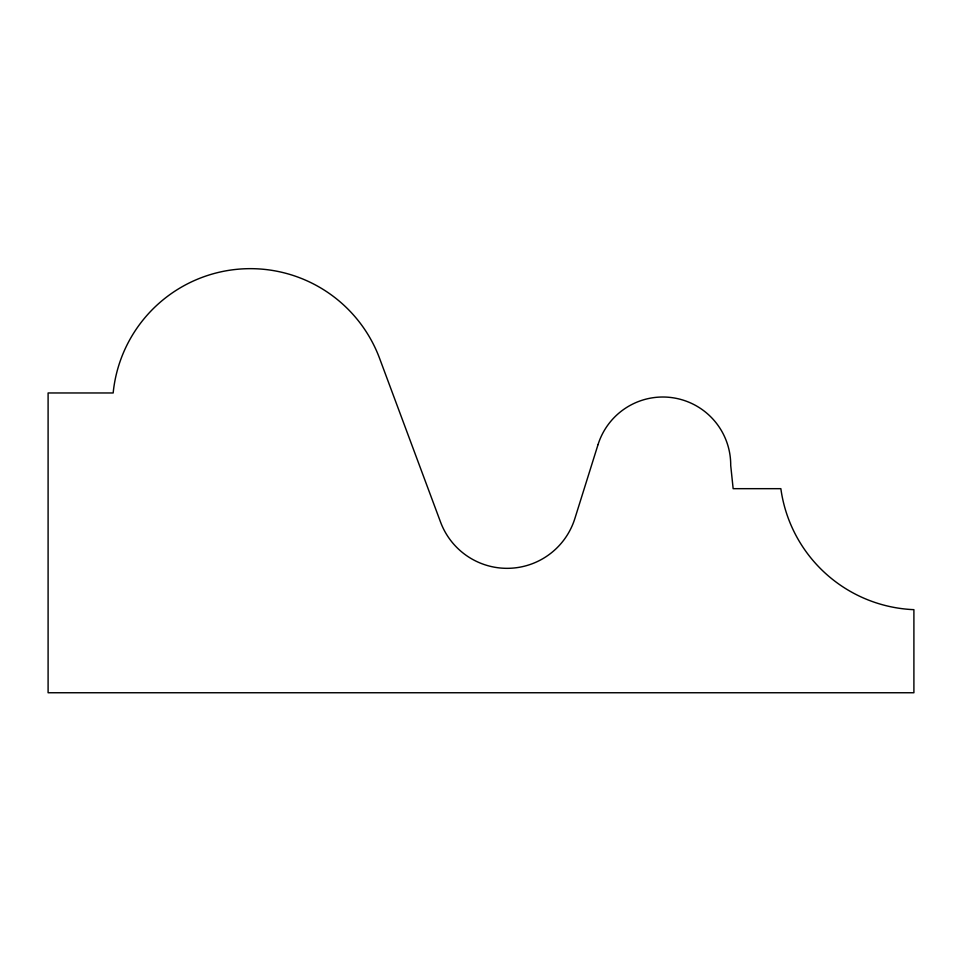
<?xml version="1.0" encoding="UTF-8"?>
<svg xmlns="http://www.w3.org/2000/svg" width="962" height="962" viewBox="0 0 962 962"><rect width="100%" height="100%" fill="white"/><g stroke="black" fill="none" stroke-linecap="round" stroke-linejoin="round"><path stroke-width="1.44" d="M598.039 444.588L574.855 518.578A71.008 71.008 0 0 1 440.56 522.113L379.605 358.417A137.891 137.891 0 0 0 113.167 392.965L48.1 392.965L48.1 692.748L913.9 692.748L913.9 609.667A140.175 140.175 0 0 1 780.855 488.672L733.152 488.672L730.711 465.452A67.893 67.893 0 0 0 598.039 444.588"/></g></svg>
